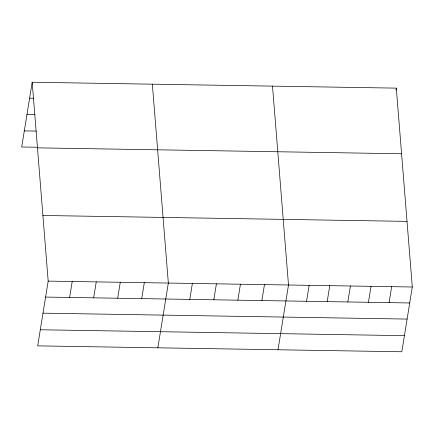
<?xml version="1.0" encoding="UTF-8"?>
<svg xmlns="http://www.w3.org/2000/svg" width="434" height="434" viewBox="0 0 434 434"><rect width="100%" height="100%" fill="white"/><g stroke="black" fill="none" stroke-linecap="round" stroke-linejoin="round"><path stroke-width="0.65" d="M32.187 82.232L48.185 281.107L37.693 345.871L401.813 351.768L412.3 287.004L396.307 88.129L32.187 82.232L21.7 146.996L37.72 147.251M69.63 297.453L72.212 281.498M93.663 297.843L96.245 281.883M117.695 298.234L120.278 282.274M141.723 298.625L144.31 282.664M157.851 347.818L168.343 283.055L152.35 84.18M189.788 299.4L192.376 283.445M213.821 299.791L216.403 283.831M237.854 300.182L240.436 284.221M261.886 300.567L264.469 284.612M278.01 349.761L288.501 285.002L272.509 86.127M306.55 301.294L309.133 285.333M327.182 301.625L329.769 285.67M347.813 301.961L350.401 286.006M395.982 90.126L396.307 88.129M368.45 302.297L371.032 286.337M389.081 302.628L391.669 286.673M29.604 98.187L33.608 98.252M26.995 114.294L35.008 114.424M24.309 130.889L36.326 131.084M37.465 147.858L401.586 153.761M42.906 215.476L407.021 221.378M48.185 281.107L412.3 287.004M45.597 297.062L409.718 302.965M42.988 313.169L407.108 319.071M40.302 329.764L404.417 335.661"/></g></svg>
